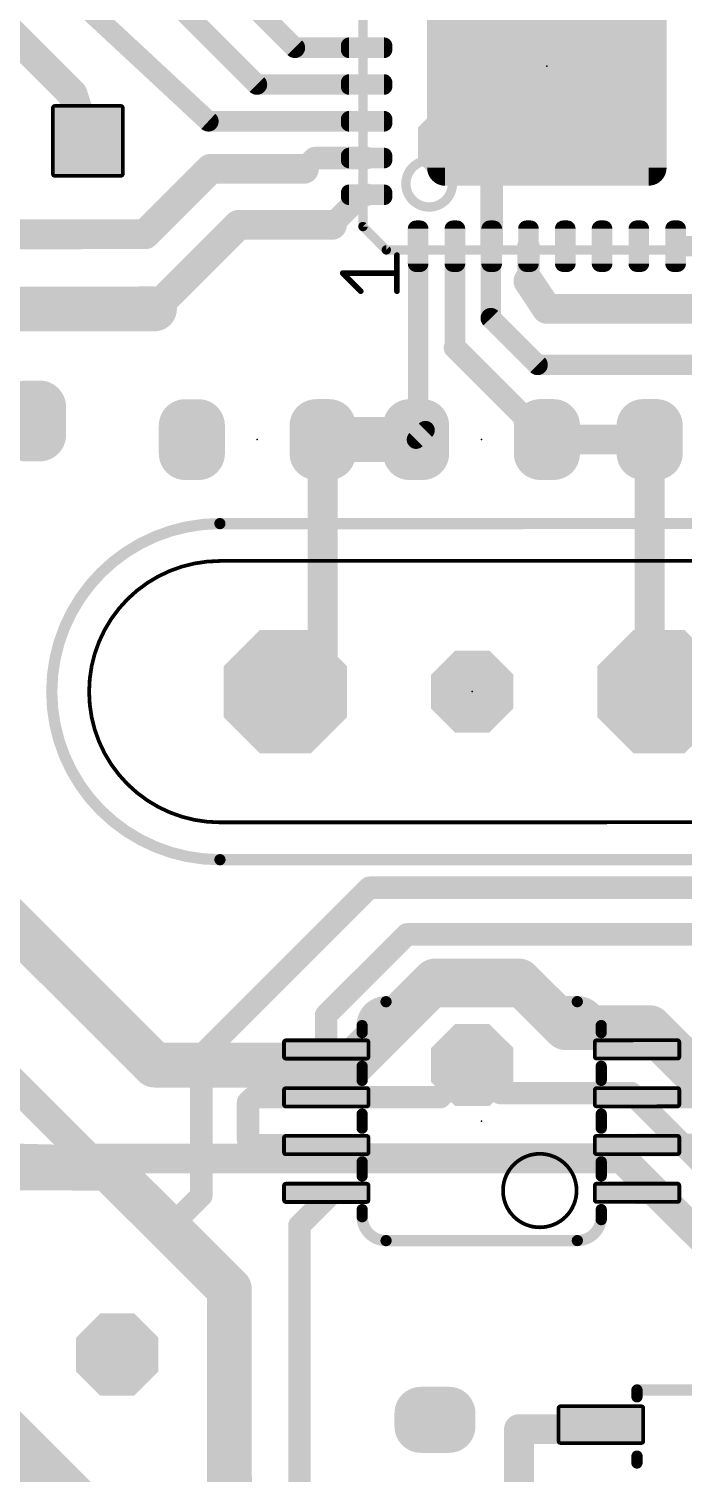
# Model space of a CAD drawing. Header units: millimetres. Extents: x -20 to 130, y -23 to 60.
# Drawn here: x 12.9 to 21.79, y 15.53 to 35.17 of the extents above; entities that cross this region are included whole.
import ezdxf

# ---------------------------------------------------------------- set-up
doc = ezdxf.new("R2010")
doc.units = ezdxf.units.MM
doc.header["$MEASUREMENT"] = 0
doc.layers.get('0').update_dxf_attribs({"linetype": 'CONTINUOUS'})
doc.layers.get('Defpoints').update_dxf_attribs({"linetype": 'CONTINUOUS'})
for name, color, linetype in [('1', 22, 'CONTINUOUS'), ('16', 175, 'CONTINUOUS'), ('17', 82, 'CONTINUOUS'), ('18', 2, 'CONTINUOUS'), ('21', 253, 'CONTINUOUS'), ('23', 7, 'CONTINUOUS')]:
    doc.layers.add(name, color=color, linetype=linetype)
doc.dimstyles.get("Standard").update_dxf_attribs({"dimtxt": 0.18, "dimasz": 0.18, "dimexe": 0.18, "dimexo": 0.0625, "dimgap": 0.09, "dimtad": 0, "dimtih": 1, "dimtoh": 1, "dimdec": 4, "dimzin": 0, "dimdsep": 46, "dimtxsty": 'Standard', "dimcen": 0.09, "dimadec": 0, "dimazin": 0, "dimtfac": 1, "dimtdec": 4, "dimtofl": 0, "dimtmove": 0, "dimatfit": 3, "dimfxl": 1, "dimtolj": 1, "dimtzin": 0, "dimarcsym": 0})

# ---------------------------------------------------------------- blocks, each defined once
blk = doc.blocks.new('RECT176000X143744R80')
at = {"const_width": 0.3594}
blk.add_lwpolyline([(0.3703, -0.0898), (0.3703, 0.0898, 0.4142), (0.1906, 0.2695), (-0.1906, 0.2695, 0.4142), (-0.3703, 0.0898), (-0.3703, -0.0898, 0.4142), (-0.1906, -0.2695), (0.1906, -0.2695, 0.4142)], format="xyb", close=True, dxfattribs=at)
blk.add_solid([(-0.216, -0.1152), (0.216, -0.1152), (-0.216, 0.1152), (0.216, 0.1152)])
blk = doc.blocks.new('RECT143744X176000R80')
at = {"const_width": 0.3594}
blk.add_lwpolyline([(0.2695, -0.1906), (0.2695, 0.1906, 0.4142), (0.0898, 0.3703), (-0.0898, 0.3703, 0.4142), (-0.2695, 0.1906), (-0.2695, -0.1906, 0.4142), (-0.0898, -0.3703), (0.0898, -0.3703, 0.4142)], format="xyb", close=True, dxfattribs=at)
blk.add_solid([(-0.1152, -0.216), (0.1152, -0.216), (-0.1152, 0.216), (0.1152, 0.216)])
blk = doc.blocks.new('RECT88000X192000R18')
at = {"const_width": 0.0495}
blk.add_lwpolyline([(0.2503, -0.5505), (0.2503, 0.5505, 0.4142), (0.2255, 0.5753), (-0.2255, 0.5753, 0.4142), (-0.2503, 0.5505), (-0.2503, -0.5505, 0.4142), (-0.2255, -0.5753), (0.2255, -0.5753, 0.4142)], format="xyb", close=True, dxfattribs=at)
blk.add_solid([(-0.2379, -0.5629), (0.2379, -0.5629), (-0.2379, 0.5629), (0.2379, 0.5629)])
blk = doc.blocks.new('RECT44800X112000R80')
at = {"const_width": 0.112}
blk.add_lwpolyline([(0.084, -0.238), (0.084, 0.238, 0.4142), (0.028, 0.294), (-0.028, 0.294, 0.4142), (-0.084, 0.238), (-0.084, -0.238, 0.4142), (-0.028, -0.294), (0.028, -0.294, 0.4142)], format="xyb", close=True, dxfattribs=at)
blk.add_solid([(-0.0534, -0.2634), (0.0534, -0.2634), (-0.0534, 0.2634), (0.0534, 0.2634)])
blk = doc.blocks.new('RECT520640X520640R15')
at = {"const_width": 0.2441}
blk.add_lwpolyline([(1.505, -1.383), (1.505, 1.383, 0.4142), (1.383, 1.505), (-1.383, 1.505, 0.4142), (-1.505, 1.383), (-1.505, -1.383, 0.4142), (-1.383, -1.505), (1.383, -1.505, 0.4142)], format="xyb", close=True, dxfattribs=at)
blk.add_solid([(-1.4083, -1.4083), (1.4083, -1.4083), (-1.4083, 1.4083), (1.4083, 1.4083)])
blk = doc.blocks.new('RECT48000X192000R34')
at = {"const_width": 0.051}
blk.add_lwpolyline([(0.1245, -0.549), (0.1245, 0.549, 0.4142), (0.099, 0.5745), (-0.099, 0.5745, 0.4142), (-0.1245, 0.549), (-0.1245, -0.549, 0.4142), (-0.099, -0.5745), (0.099, -0.5745, 0.4142)], format="xyb", close=True, dxfattribs=at)
blk.add_solid([(-0.1118, -0.5617), (0.1118, -0.5617), (-0.1118, 0.5617), (0.1118, 0.5617)])
blk = doc.blocks.new('OCTAGONP')
at = {"const_width": 0.5}
blk.add_lwpolyline([(-0.25, -0.1036), (-0.25, 0.1036), (-0.1036, 0.25), (0.1036, 0.25), (0.25, 0.1036), (0.25, -0.1036), (0.1036, -0.25), (-0.1036, -0.25), (-0.25, -0.1036), (-0.25, 0.1036)], dxfattribs=at)
blk = doc.blocks.new('RECT160000X160000R10')
at = {"const_width": 0.05}
blk.add_lwpolyline([(0.475, -0.45), (0.475, 0.45, 0.4142), (0.45, 0.475), (-0.45, 0.475, 0.4142), (-0.475, 0.45), (-0.475, -0.45, 0.4142), (-0.45, -0.475), (0.45, -0.475, 0.4142)], format="xyb", close=True, dxfattribs=at)
blk.add_solid([(-0.4625, -0.4625), (0.4625, -0.4625), (-0.4625, 0.4625), (0.4625, 0.4625)])
blk = doc.blocks.new('OCTAGONV')
at = {"const_width": 0.5}
blk.add_lwpolyline([(-0.25, -0.1036), (-0.25, 0.1036), (-0.1036, 0.25), (0.1036, 0.25), (0.25, 0.1036), (0.25, -0.1036), (0.1036, -0.25), (-0.1036, -0.25), (-0.25, -0.1036), (-0.25, 0.1036)], dxfattribs=at)
blk = doc.blocks.new('*D37')
at = {"color": 0, "linetype": 'Continuous', "lineweight": -2, "transparency": 16777216}
for p, q in [((15.175, 50.797), (-6.117, 50.793)), ((-5.937, 50.613), (-5.933, 26.843)), ((-5.929, 2.713), (-5.933, 26.483)), ((13.914, 2.536), (-6.109, 2.533))]:
    blk.add_line(p, q, dxfattribs=at)
at = {"color": 0, "linetype": 'Continuous', "transparency": 16777216}
for points in [[(-5.907, 50.613), (-5.967, 50.613), (-5.937, 50.793)], [(-5.899, 2.713), (-5.959, 2.713), (-5.929, 2.533)]]:
    blk.add_solid(points, dxfattribs=at)
at = {"layer": 'Defpoints', "color": 0, "linetype": 'Continuous', "transparency": 16777216}
for p in [(15.238, 50.797), (-5.929, 2.533), (13.976, 2.536)]:
    blk.add_point(p, dxfattribs=at)
at = {"color": 0, "linetype": 'Continuous', "transparency": 16777216, "insert": (-5.933, 26.663), "char_height": 0.18, "attachment_point": 5}
blk.add_mtext('\\A1;48.2600', dxfattribs=at)

msp = doc.modelspace()

# ---------------------------------------------------------------- linework, layer by layer
at = {"layer": '1'}
for points, const_width in [([(14.98628, 36.44565), (16.51454, 34.91792)], 0.2794), ([(14.35134, 36.06454), (15.99863, 34.41783)], 0.2794), ([(12.15242, 35.62616), (13.49265, 34.28639)], 0.4064), ([(13.50242, 35.62639), (15.33872, 33.91771)], 0.2794), ([(16.51454, 34.91792), (17.48954, 34.91809)], 0.2794), ([(18.74597, 33.60151), (19.93959, 34.66852)], 0.3048), ([(13.49265, 34.28639), (13.70077, 33.65143)], 0.4064), ([(15.99863, 34.41783), (17.48963, 34.41809)], 0.2794), ([(15.33872, 33.91771), (17.48972, 33.91809)], 0.2794), ([(19.18979, 33.51339), (18.74597, 33.60151)], 0.3048), ([(19.19002, 32.21839), (19.18979, 33.51339)], 0.3048), ([(14.47899, 32.38156), (15.36783, 33.27072)], 0.4064), ([(15.36783, 33.27072), (16.63783, 33.27094)], 0.4064), ([(16.63783, 33.27094), (16.78481, 33.41797)], 0.3048), ([(16.78481, 33.41797), (17.48981, 33.41809)], 0.3048), ([(17.01896, 32.50901), (17.42789, 32.91808)], 0.3048), ([(17.42789, 32.91808), (17.48989, 32.91809)], 0.3048), ([(14.60616, 31.36559), (15.74896, 32.50879)], 0.4064), ([(15.74896, 32.50879), (17.01896, 32.50901)], 0.4064), ([(11.43099, 32.38103), (14.47899, 32.38156)], 0.4064), ([(18.19045, 29.74321), (18.19002, 32.21821)], 0.2794), ([(18.69026, 30.8383), (18.69002, 32.2183)], 0.2794), ([(19.17819, 31.23938), (19.17801, 32.25538)], 0.2794), ([(19.6901, 31.74347), (19.69002, 32.21847)], 0.3048), ([(21.69002, 32.21882), (24.85602, 32.21938)], 0.2794), ([(19.94016, 31.36652), (19.6901, 31.74347)], 0.4064), ([(12.06616, 31.36514), (14.60616, 31.36559)], 0.6096), ([(22.88846, 31.36703), (19.94016, 31.36652)], 0.4064), ([(19.17819, 31.23938), (19.8133, 30.6045)], 0.2794), ([(19.94047, 29.58852), (18.69026, 30.8383)], 0.3048), ([(19.8133, 30.6045), (22.0993, 30.60489)], 0.2794), ([(16.89247, 29.58799), (18.16247, 29.58821)], 0.6096), ([(18.16247, 29.58821), (18.19045, 29.74321)], 0.3048), ([(16.89298, 26.66699), (16.89247, 29.58799)], 0.4064), ([(18.16247, 29.58821), (18.28945, 29.71523)], 0.254), ([(21.33747, 29.58876), (19.94047, 29.58852)], 0.4064), ([(21.33796, 26.79476), (21.33747, 29.58876)], 0.4064), ([(21.46498, 26.66778), (21.33796, 26.79476)], 0.4064), ([(16.38507, 26.1589), (16.51198, 26.66692)], 0.4064), ([(16.51198, 26.66692), (16.89298, 26.66699)], 0.4064), ([(21.46507, 26.15978), (21.46498, 26.66778)], 0.4064), ([(15.24294, 21.2057), (17.52854, 23.4921)], 0.3048), ([(17.52854, 23.4921), (24.00554, 23.49323)], 0.3048), ([(16.94084, 21.76099), (18.03665, 22.85719)], 0.3048), ([(18.03665, 22.85719), (23.75165, 22.85818)], 0.3048), ([(16.94092, 21.29099), (16.94084, 21.76099)], 0.3048), ([(15.24327, 19.3007), (15.24294, 21.2057)], 0.3048), ([(18.54503, 20.69827), (18.92596, 21.07934)], 0.3048), ([(18.48804, 20.64126), (18.54503, 20.69827)], 0.3048), ([(15.87805, 20.57081), (15.94804, 20.64082)], 0.3048), ([(15.87814, 20.06281), (15.87805, 20.57081)], 0.3048), ([(15.94804, 20.64082), (16.94104, 20.64099)], 0.3048), ([(16.94104, 20.64099), (18.48804, 20.64126)], 0.3048), ([(21.16604, 20.64173), (23.04704, 20.64206)], 0.3048), ([(15.95015, 19.99082), (15.87814, 20.06281)], 0.3048), ([(16.94115, 19.99099), (15.95015, 19.99082)], 0.3048), ([(22.61415, 19.99198), (21.16615, 19.99173)], 0.3048), ([(12.6718, 19.70665), (10.849, 19.70633)], 0.6096), ([(13.9732, 19.67548), (12.6718, 19.70665)], 0.6096), ([(13.9732, 19.67548), (12.7032, 19.68125)], 0.6096), ([(14.60831, 19.04659), (13.9732, 19.67548)], 0.6096), ([(14.79885, 18.85612), (15.24327, 19.3007)], 0.3048), ([(16.57684, 18.89643), (16.98127, 19.301)], 0.3048), ([(16.98127, 19.301), (16.94126, 19.34099)], 0.3048), ([(21.42626, 19.34178), (21.16626, 19.34173)], 0.3048), ([(22.35542, 18.41294), (21.42626, 19.34178)], 0.3048), ([(14.79885, 18.85612), (14.60831, 19.04659)], 0.6096), ([(15.62449, 18.03076), (14.79885, 18.85612)], 0.6096), ([(16.57749, 15.17343), (16.57684, 18.89643)], 0.3048), ([(15.6258, 10.53776), (15.62449, 18.03076)], 0.6096), ([(19.56182, 16.12645), (20.61382, 16.12663)], 0.4064), ([(19.56214, 14.28745), (19.56182, 16.12645)], 0.4064), ([(20.61382, 16.12663), (20.67481, 16.18765)], 0.4064)]:
    msp.add_lwpolyline(points, dxfattribs=dict(at, const_width=const_width))
for points, const_width in [([(16.51453, 34.98782, 1), (16.51456, 34.84802)], 0.1397), ([(16.46515, 34.86851, 1), (16.56394, 34.96733)], 0.1397), ([(17.48956, 34.84819, 1), (17.48953, 34.98799)], 0.1397), ([(19.9904, 34.61173, 1), (19.88878, 34.72531)], 0.1524), ([(13.58925, 34.31801, 1), (13.39606, 34.25478)], 0.2032), ([(13.42087, 34.21458, 1), (13.56444, 34.3582)], 0.2032), ([(15.99862, 34.48773, 1), (15.99864, 34.34793)], 0.1397), ([(15.94924, 34.36842, 1), (16.04802, 34.46724)], 0.1397), ([(17.48964, 34.34819, 1), (17.48962, 34.48799)], 0.1397), ([(15.33871, 33.98761, 1), (15.33873, 33.84781)], 0.1397), ([(15.29113, 33.86661, 1), (15.38631, 33.96882)], 0.1397), ([(17.48973, 33.84819, 1), (17.48971, 33.98799)], 0.1397), ([(13.60417, 33.61981, 1), (13.79736, 33.68305)], 0.2032), ([(18.69516, 33.6583, 1), (18.79678, 33.54472)], 0.1524), ([(18.76086, 33.67621, 1), (18.73109, 33.52681)], 0.1524), ([(19.26599, 33.5134, 1), (19.11359, 33.51337)], 0.1524), ([(19.1749, 33.43868, 1), (19.20468, 33.58809)], 0.1524), ([(15.36781, 33.37232, 1), (15.36785, 33.16912)], 0.2032), ([(15.43964, 33.19893, 1), (15.29602, 33.34251)], 0.2032), ([(16.58392, 33.32483, 1), (16.69174, 33.21705)], 0.1524), ([(16.63785, 33.16934, 1), (16.63781, 33.37254)], 0.2032), ([(16.78479, 33.49417, 1), (16.78482, 33.34177)], 0.1524), ([(16.83872, 33.36408, 1), (16.7309, 33.47186)], 0.1524), ([(17.48982, 33.34189, 1), (17.48979, 33.49429)], 0.1524), ([(17.42788, 32.99428, 1), (17.42791, 32.84188)], 0.1524), ([(17.4818, 32.86419, 1), (17.37398, 32.97197)], 0.1524), ([(17.48991, 32.84189, 1), (17.48988, 32.99429)], 0.1524), ([(15.74895, 32.61039, 1), (15.74898, 32.40719)], 0.2032), ([(15.82078, 32.437, 1), (15.67715, 32.58057)], 0.2032), ([(16.96506, 32.5629, 1), (17.07287, 32.45512)], 0.1524), ([(17.01898, 32.40741, 1), (17.01895, 32.61061)], 0.2032), ([(14.40717, 32.45335, 1), (14.5508, 32.30978)], 0.2032), ([(14.479, 32.27996, 1), (14.47897, 32.48316)], 0.2032), ([(18.25982, 32.21822, 1), (18.12022, 32.2182)], 0.1397), ([(18.75982, 32.21831, 1), (18.62022, 32.21829)], 0.1397), ([(19.11382, 32.21837, 1), (19.26622, 32.2184)], 0.1524), ([(19.24781, 32.2554, 1), (19.10821, 32.25537)], 0.1397), ([(19.76622, 32.21849, 1), (19.61382, 32.21846)], 0.1524), ([(21.69, 32.28872, 1), (21.69003, 32.14902)], 0.1397), ([(19.77479, 31.79969, 1), (19.60541, 31.68726)], 0.2032), ([(14.60619, 31.21319, 1), (14.60614, 31.51799)], 0.3048), ([(19.6139, 31.74346, 1), (19.7663, 31.74349)], 0.1524), ([(14.53435, 31.43737, 1), (14.67798, 31.2938)], 0.2032), ([(19.94015, 31.46812, 1), (19.94018, 31.26492)], 0.2032), ([(19.85547, 31.3103, 1), (20.02485, 31.42273)], 0.2032), ([(19.22758, 31.28879, 1), (19.12879, 31.18998)], 0.1397), ([(19.10839, 31.23937, 1), (19.24799, 31.2394)], 0.1397), ([(18.74415, 30.89221, 1), (18.63637, 30.78439)], 0.1524), ([(18.62046, 30.83829, 1), (18.76006, 30.83831)], 0.1397), ([(19.81328, 30.6744, 1), (19.81331, 30.5347)], 0.1397), ([(19.76391, 30.55509, 1), (19.86269, 30.6539)], 0.1397), ([(16.89245, 29.74039, 1), (16.8925, 29.43559)], 0.3048), ([(18.1625, 29.43581, 1), (18.16245, 29.74061)], 0.3048), ([(18.26545, 29.72973, 1), (18.11544, 29.7567)], 0.1524), ([(16.99407, 29.588, 1), (16.79087, 29.58797)], 0.2032), ([(18.08747, 29.60169, 1), (18.23748, 29.57472)], 0.1524), ([(18.11757, 29.6331, 1), (18.20738, 29.54332)], 0.127), ([(18.12065, 29.7432, 1), (18.26025, 29.74322)], 0.1397), ([(18.33436, 29.67034, 1), (18.24454, 29.76012)], 0.127), ([(19.94046, 29.69012, 1), (19.94049, 29.48692)], 0.2032), ([(19.88658, 29.53461, 1), (19.99436, 29.64243)], 0.1524), ([(21.43907, 29.58878, 1), (21.23587, 29.58874)], 0.2032), ([(21.33749, 29.48716, 1), (21.33746, 29.69036)], 0.2032), ([(21.40975, 26.86657, 1), (21.26617, 26.72295)], 0.2032), ([(16.51197, 26.76852, 1), (16.512, 26.56532)], 0.2032), ([(16.61059, 26.64234, 1), (16.41338, 26.6915)], 0.2032), ([(16.79138, 26.66697, 1), (16.99458, 26.667)], 0.2032), ([(16.893, 26.56539, 1), (16.89297, 26.76859)], 0.2032), ([(21.23636, 26.79474, 1), (21.43956, 26.79478)], 0.2032), ([(21.56658, 26.6678, 1), (21.36338, 26.66777)], 0.2032), ([(21.3932, 26.59597, 1), (21.53677, 26.7396)], 0.2032), ([(16.28647, 26.18348, 1), (16.48368, 26.13431)], 0.2032), ([(21.36347, 26.15977, 1), (21.56667, 26.1598)], 0.2032), ([(17.52852, 23.5683, 1), (17.52855, 23.4159)], 0.1524), ([(17.58245, 23.43821, 1), (17.47463, 23.54599)], 0.1524), ([(18.03664, 22.93339, 1), (18.03666, 22.78099)], 0.1524), ([(18.09056, 22.80329, 1), (17.98274, 22.91108)], 0.1524), ([(16.88693, 21.81488, 1), (16.99475, 21.7071)], 0.1524), ([(17.01704, 21.76101, 1), (16.86464, 21.76098)], 0.1524), ([(15.18903, 21.25959, 1), (15.29685, 21.15181)], 0.1524), ([(15.31914, 21.20571, 1), (15.16674, 21.20568)], 0.1524), ([(16.86472, 21.29098, 1), (17.01712, 21.29101)], 0.1524), ([(18.97987, 21.02545, 1), (18.87205, 21.13323)], 0.1524), ([(18.49112, 20.75216, 1), (18.59894, 20.64438)], 0.1524), ([(18.59894, 20.64438, 1), (18.49112, 20.75216)], 0.1524), ([(15.82414, 20.6247, 1), (15.93196, 20.51692)], 0.1524), ([(15.95425, 20.57082, 1), (15.80185, 20.5708)], 0.1524), ([(15.94802, 20.71702, 1), (15.94805, 20.56462)], 0.1524), ([(16.00195, 20.58693, 1), (15.89413, 20.69471)], 0.1524), ([(16.94102, 20.71719, 1), (16.94105, 20.56479)], 0.1524), ([(16.94105, 20.56479, 1), (16.94102, 20.71719)], 0.1524), ([(18.43413, 20.69515, 1), (18.54195, 20.58737)], 0.1524), ([(18.48805, 20.56506, 1), (18.48802, 20.71746)], 0.1524), ([(21.16602, 20.71793, 1), (21.16605, 20.56553)], 0.1524), ([(15.93203, 20.11672, 1), (15.82425, 20.0089)], 0.1524), ([(15.80194, 20.0628, 1), (15.95434, 20.06282)], 0.1524), ([(15.95014, 20.06702, 1), (15.95016, 19.91462)], 0.1524), ([(15.89626, 19.93691, 1), (16.00404, 20.04473)], 0.1524), ([(16.94116, 19.91479, 1), (16.94114, 20.06719)], 0.1524), ([(21.16614, 20.06793, 1), (21.16616, 19.91553)], 0.1524), ([(12.67183, 19.55425, 1), (12.67177, 19.85905)], 0.3048), ([(14.08049, 19.78379, 1), (13.86592, 19.56716)], 0.3048), ([(13.96953, 19.52308, 1), (13.97688, 19.82788)], 0.3048), ([(13.97253, 19.52308, 1), (13.97388, 19.82788)], 0.3048), ([(15.29718, 19.24681, 1), (15.18936, 19.35459)], 0.1524), ([(16.99515, 19.3949, 1), (16.88737, 19.28708)], 0.1524), ([(17.03518, 19.24711, 1), (16.92736, 19.35489)], 0.1524), ([(21.16625, 19.41793, 1), (21.16628, 19.26553)], 0.1524), ([(21.48015, 19.39569, 1), (21.37237, 19.28787)], 0.1524), ([(21.42628, 19.26558, 1), (21.42625, 19.41798)], 0.1524), ([(14.7161, 19.15441, 1), (14.50053, 18.93877)], 0.3048), ([(14.50103, 18.93827, 1), (14.7156, 19.15491)], 0.3048), ([(15.16707, 19.30068, 1), (15.31947, 19.30071)], 0.1524), ([(16.92738, 19.24709, 1), (17.03516, 19.35491)], 0.1524), ([(14.90663, 18.96394, 1), (14.69107, 18.7483)], 0.3048), ([(14.69107, 18.7483, 1), (14.90663, 18.96394)], 0.3048), ([(14.74494, 18.91001, 1), (14.85276, 18.80223)], 0.1524), ([(16.52293, 18.95032, 1), (16.63075, 18.84254)], 0.1524), ([(16.65304, 18.89644, 1), (16.50064, 18.89642)], 0.1524), ([(15.77689, 18.03079, 1), (15.47209, 18.03074)], 0.3048), ([(15.51671, 17.92295, 1), (15.73227, 18.13858)], 0.3048), ([(19.56181, 16.22805, 1), (19.56184, 16.02485)], 0.2032), ([(19.66342, 16.12647, 1), (19.46022, 16.12643)], 0.2032), ([(20.74663, 16.11586, 1), (20.603, 16.25943)], 0.2032), ([(20.61384, 16.02503, 1), (20.61381, 16.22823)], 0.2032), ([(20.54201, 16.19842, 1), (20.68564, 16.05485)], 0.2032)]:
    msp.add_lwpolyline(points, format="xyb", dxfattribs=dict(at, const_width=const_width))
at = {"layer": '16'}
for points, const_width in [([(12.32156, 23.36419), (14.60796, 21.07859)], 0.6096), ([(17.27496, 21.07905), (18.41776, 22.22225)], 0.6096), ([(18.41776, 22.22225), (19.56076, 22.22245)], 0.6096), ([(19.56076, 22.22245), (20.19587, 21.58756)], 0.6096), ([(11.87736, 21.64961), (13.71918, 19.80843)], 0.4064), ([(20.19587, 21.58756), (21.33887, 21.58776)], 0.6096), ([(21.33887, 21.58776), (22.35505, 20.57194)], 0.6096), ([(14.60796, 21.07859), (17.27496, 21.07905)], 0.6096), ([(18.92596, 21.07934), (19.30703, 20.69841)], 0.3048), ([(19.30703, 20.69841), (21.08503, 20.69872)], 0.3048), ([(21.08503, 20.69872), (22.1012, 19.68289)], 0.3048), ([(13.71918, 19.80843), (20.95818, 19.8097)], 0.4064), ([(20.95818, 19.8097), (22.35542, 18.41294)], 0.4064), ([(16.8956, 11.68099), (12.06876, 16.50614)], 0.8128)]:
    msp.add_lwpolyline(points, dxfattribs=dict(at, const_width=const_width))
for points, const_width in [([(18.41773, 22.37465, 1), (18.41779, 22.06985)], 0.3048), ([(18.52558, 22.11447, 1), (18.30994, 22.33003)], 0.3048), ([(19.66854, 22.33027, 1), (19.45298, 22.11463)], 0.3048), ([(19.56079, 22.07005, 1), (19.56073, 22.37485)], 0.3048), ([(20.19584, 21.73996, 1), (20.1959, 21.43516)], 0.3048), ([(20.08809, 21.47974, 1), (20.30365, 21.69538)], 0.3048), ([(21.44665, 21.69558, 1), (21.23109, 21.47994)], 0.3048), ([(21.3389, 21.43536, 1), (21.33884, 21.74016)], 0.3048), ([(14.60793, 21.23099, 1), (14.60799, 20.92619)], 0.3048), ([(14.50018, 20.97077, 1), (14.71574, 21.18641)], 0.3048), ([(17.16714, 21.18683, 1), (17.38278, 20.97127)], 0.3048), ([(17.27499, 20.92665, 1), (17.27493, 21.23145)], 0.3048), ([(18.97985, 21.13325, 1), (18.87207, 21.02543)], 0.1524), ([(19.30701, 20.77461, 1), (19.30704, 20.62221)], 0.1524), ([(19.25314, 20.6445, 1), (19.36092, 20.75232)], 0.1524), ([(21.13892, 20.75263, 1), (21.03114, 20.64481)], 0.1524), ([(21.08504, 20.62252, 1), (21.08501, 20.77492)], 0.1524), ([(13.71916, 19.91003, 1), (13.7192, 19.70683)], 0.2032), ([(13.64739, 19.73662, 1), (13.79097, 19.88024)], 0.2032), ([(21.02997, 19.88151, 1), (20.88639, 19.73788)], 0.2032), ([(20.9582, 19.7081, 1), (20.95816, 19.9113)], 0.2032)]:
    msp.add_lwpolyline(points, format="xyb", dxfattribs=dict(at, const_width=const_width))
at = {"layer": '21'}
for points, const_width in [([(17.43915, 37.16808), (17.43997, 32.48558)], 0.127), ([(17.43997, 32.48558), (17.75752, 32.16814)], 0.127), ([(17.75752, 32.16814), (22.44002, 32.16895)], 0.127), ([(17.90202, 31.60626), (17.90194, 32.09776)], 0.0762), ([(17.16478, 31.85183), (17.90198, 31.85196)], 0.0762), ([(17.41052, 31.60618), (17.16478, 31.85183)], 0.0762), ([(22.35367, 28.44594), (15.49567, 28.44474)], 0.1524), ([(22.35376, 27.93794), (15.49576, 27.93674)], 0.0508), ([(15.49638, 24.38074), (22.35438, 24.38194)], 0.0508), ([(15.49647, 23.87274), (22.35447, 23.87394)], 0.1524), ([(17.75381, 21.94114), (20.35381, 21.94159)], 0.1524), ([(17.42888, 21.52008), (17.42887, 21.61608)], 0.1524), ([(20.67888, 21.52065), (20.67887, 21.61665)], 0.1524), ([(17.429, 20.87008), (17.42896, 21.06308)], 0.1524), ([(20.679, 20.87065), (20.67896, 21.06365)], 0.1524), ([(17.42911, 20.22008), (17.42908, 20.41308)], 0.1524), ([(20.67911, 20.22065), (20.67908, 20.41365)], 0.1524), ([(17.42922, 19.57008), (17.42919, 19.76308)], 0.1524), ([(20.67922, 19.57065), (20.67919, 19.76365)], 0.1524), ([(17.42932, 19.01608), (17.4293, 19.11308)], 0.1524), ([(20.67933, 18.97665), (20.6793, 19.11365)], 0.1524), ([(20.35438, 18.69159), (17.75438, 18.69114)], 0.1524), ([(21.16473, 16.65973), (22.78473, 16.66001)], 0.1524), ([(21.16475, 16.56573), (21.16473, 16.65973)], 0.1524), ([(21.1649, 15.66573), (21.16489, 15.75973)], 0.1524)]:
    msp.add_lwpolyline(points, dxfattribs=dict(at, const_width=const_width))
for points, const_width in [([(18.33992, 32.75204, 1), (18.33981, 33.38444, 1), (18.33992, 32.75204)], 0.127), ([(17.46246, 32.50809, 1), (17.41747, 32.46308)], 0.0635), ([(17.40827, 32.48558, 1), (17.47167, 32.48559)], 0.0635), ([(17.75752, 32.19994, 1), (17.75753, 32.13634)], 0.0635), ([(17.73503, 32.14563, 1), (17.78002, 32.19064)], 0.0635), ([(17.92104, 32.09777, 1), (17.88294, 32.09776)], 0.0381), ([(17.17818, 31.86534, 1), (17.15128, 31.83843)], 0.0381), ([(17.16478, 31.87093, 1), (17.16478, 31.83283)], 0.0381), ([(17.90198, 31.83296, 1), (17.90198, 31.87106)], 0.0381), ([(17.39702, 31.59267, 1), (17.42402, 31.61968)], 0.0381), ([(17.88302, 31.60626, 1), (17.92112, 31.60627)], 0.0381), ([(15.49567, 28.44474, 1), (15.49647, 23.87274)], 0.1524), ([(15.49567, 28.48284, 1), (15.49568, 28.40664)], 0.0762), ([(15.49568, 28.40664, 1), (15.49567, 28.48284)], 0.0762), ([(15.49576, 27.93674, 1), (15.49638, 24.38074)], 0.0508), ([(15.49576, 27.94944, 1), (15.49576, 27.92404)], 0.0254), ([(15.49576, 27.92404, 1), (15.49576, 27.94944)], 0.0254), ([(15.49638, 24.39344, 1), (15.49639, 24.36804)], 0.0254), ([(15.49639, 24.36804, 1), (15.49638, 24.39344)], 0.0254), ([(15.49647, 23.91084, 1), (15.49648, 23.83464)], 0.0762), ([(15.49648, 23.83464, 1), (15.49647, 23.91084)], 0.0762), ([(17.75381, 21.94114, 0.4142), (17.42887, 21.61608)], 0.1524), ([(17.7538, 21.97924, 1), (17.75382, 21.90304)], 0.0762), ([(17.75382, 21.90304, 1), (17.7538, 21.97924)], 0.0762), ([(20.67887, 21.61665, 0.4142), (20.35381, 21.94159)], 0.1524), ([(20.3538, 21.97969, 1), (20.35382, 21.90349)], 0.0762), ([(20.35382, 21.90349, 1), (20.3538, 21.97969)], 0.0762), ([(17.46697, 21.61609, 1), (17.39077, 21.61607)], 0.0762), ([(17.39077, 21.61607, 1), (17.46697, 21.61609)], 0.0762), ([(20.71697, 21.61665, 1), (20.64077, 21.61664)], 0.0762), ([(20.64077, 21.61664, 1), (20.71697, 21.61665)], 0.0762), ([(17.39078, 21.52007, 1), (17.46698, 21.52009)], 0.0762), ([(20.64078, 21.52064, 1), (20.71698, 21.52065)], 0.0762), ([(17.46706, 21.06309, 1), (17.39086, 21.06307)], 0.0762), ([(20.71706, 21.06365, 1), (20.64086, 21.06364)], 0.0762), ([(17.3909, 20.87007, 1), (17.4671, 20.87009)], 0.0762), ([(20.6409, 20.87064, 1), (20.7171, 20.87065)], 0.0762), ([(17.46718, 20.41309, 1), (17.39098, 20.41307)], 0.0762), ([(20.71718, 20.41365, 1), (20.64098, 20.41364)], 0.0762), ([(17.39101, 20.22007, 1), (17.46721, 20.22009)], 0.0762), ([(20.64101, 20.22064, 1), (20.71721, 20.22065)], 0.0762), ([(19.84394, 18.8719, 1), (19.84377, 19.8719, 1), (19.84394, 18.8719)], 0.0508), ([(17.46729, 19.76309, 1), (17.39109, 19.76307)], 0.0762), ([(20.71729, 19.76365, 1), (20.64109, 19.76364)], 0.0762), ([(17.39112, 19.57007, 1), (17.46732, 19.57009)], 0.0762), ([(20.64112, 19.57064, 1), (20.71732, 19.57065)], 0.0762), ([(17.4674, 19.11309, 1), (17.3912, 19.11307)], 0.0762), ([(17.42932, 19.01608, 0.4142), (17.75438, 18.69114)], 0.1524), ([(17.46742, 19.01609, 1), (17.39122, 19.01607)], 0.0762), ([(20.35438, 18.69159, 0.4142), (20.67932, 19.01665)], 0.1524), ([(20.7174, 19.11365, 1), (20.6412, 19.11364)], 0.0762), ([(20.71742, 19.01665, 1), (20.64122, 19.01664)], 0.0762), ([(17.39122, 19.01607, 1), (17.46742, 19.01609)], 0.0762), ([(20.64123, 18.97664, 1), (20.71743, 18.97665)], 0.0762), ([(17.75437, 18.72924, 1), (17.75438, 18.65304)], 0.0762), ([(17.75438, 18.65304, 1), (17.75437, 18.72924)], 0.0762), ([(20.35437, 18.72969, 1), (20.35438, 18.65349)], 0.0762), ([(20.35438, 18.65349, 1), (20.35437, 18.72969)], 0.0762), ([(21.16472, 16.69783, 1), (21.16474, 16.62163)], 0.0762), ([(21.20283, 16.65974, 1), (21.12663, 16.65972)], 0.0762), ([(21.12665, 16.56572, 1), (21.20285, 16.56574)], 0.0762), ([(21.20299, 15.75974, 1), (21.12679, 15.75972)], 0.0762), ([(21.1268, 15.66572, 1), (21.203, 15.66574)], 0.0762)]:
    msp.add_lwpolyline(points, format="xyb", dxfattribs=dict(at, const_width=const_width))
at = {"layer": '23'}
for p in [(19.93959, 34.66852), (16.00347, 29.58783), (19.05147, 29.58836), (18.92507, 26.15934), (19.05309, 20.31736)]:
    msp.add_point(p, dxfattribs=at)

# ---------------------------------------------------------------- block references
at = {"layer": '1'}
for name, p, rotation in [('RECT520640X520640R15', (19.93959, 34.66852), 270.01), ('RECT44800X112000R80', (17.48954, 34.91809), 270.01), ('RECT44800X112000R80', (17.48963, 34.41809), 270.01), ('RECT160000X160000R10', (13.70077, 33.65143), 180.0099999999999), ('RECT44800X112000R80', (17.48972, 33.91809), 270.01), ('RECT44800X112000R80', (17.48981, 33.41809), 270.01), ('RECT44800X112000R80', (17.48989, 32.91809), 270.01), ('RECT44800X112000R80', (18.19002, 32.21821), 180.0099999999999), ('RECT44800X112000R80', (18.69002, 32.2183), 180.0099999999999), ('RECT44800X112000R80', (19.19002, 32.21839), 180.0099999999999), ('RECT44800X112000R80', (19.69002, 32.21847), 180.0099999999999), ('RECT44800X112000R80', (20.19002, 32.21856), 180.0099999999999), ('RECT44800X112000R80', (20.69002, 32.21865), 180.0099999999999), ('RECT44800X112000R80', (21.19002, 32.21874), 180.0099999999999), ('RECT44800X112000R80', (21.69002, 32.21882), 180.0099999999999), ('RECT176000X143744R80', (12.95543, 29.8413), 270.01), ('RECT176000X143744R80', (15.11447, 29.58768), 270.01), ('RECT176000X143744R80', (16.89247, 29.58799), 270.01), ('RECT143744X176000R80', (18.16247, 29.58821), 0.01), ('RECT143744X176000R80', (19.94047, 29.58852), 0.01), ('RECT176000X143744R80', (21.33747, 29.58876), 90.01), ('RECT48000X192000R34', (16.94092, 21.29099), 90.01), ('RECT48000X192000R34', (21.16592, 21.29173), 90.01), ('RECT48000X192000R34', (16.94104, 20.64099), 90.01), ('RECT48000X192000R34', (21.16604, 20.64173), 90.01), ('RECT48000X192000R34', (16.94115, 19.99099), 90.01), ('RECT48000X192000R34', (21.16615, 19.99173), 90.01), ('RECT48000X192000R34', (16.94126, 19.34099), 90.01), ('RECT48000X192000R34', (21.16626, 19.34173), 90.01), ('RECT176000X143744R80', (18.4188, 16.25325), 0.01), ('RECT88000X192000R18', (20.67481, 16.18765), 270.01)]:
    msp.add_blockref(name, p, dxfattribs=dict(at, rotation=rotation))
at = {"layer": '17', "xscale": 1.676399999999999, "yscale": 1.676399999999999, "rotation": 270.01}
for p in [(16.38507, 26.1589), (16.38507, 26.1589), (21.46507, 26.15978), (21.46507, 26.15978)]:
    msp.add_blockref('OCTAGONP', p, dxfattribs=at)
at = {"layer": '18', "xscale": 1.117599999999999, "yscale": 1.117599999999999, "rotation": 0.01}
for p in [(18.74597, 33.60151), (18.74597, 33.60151), (18.92507, 26.15934), (18.92507, 26.15934), (18.92596, 21.07934), (18.92596, 21.07934), (14.10065, 17.1415), (14.10065, 17.1415)]:
    msp.add_blockref('OCTAGONV', p, dxfattribs=at)

# ---------------------------------------------------------------- dimensions: what is measured, and where the dimension line sits
at = {"linetype": 'Continuous'}
dim = msp.add_linear_dim(base=(-5.92856, 2.533), p1=(15.23777, 50.7967), p2=(13.9762, 2.53648), angle=90.01, dimstyle='Standard', dxfattribs=at)
dim.commit()
dim.dimension.update_dxf_attribs({"geometry": '*D37', "text_midpoint": (-5.93277, 26.663)})

doc.saveas('drawing.dxf')
